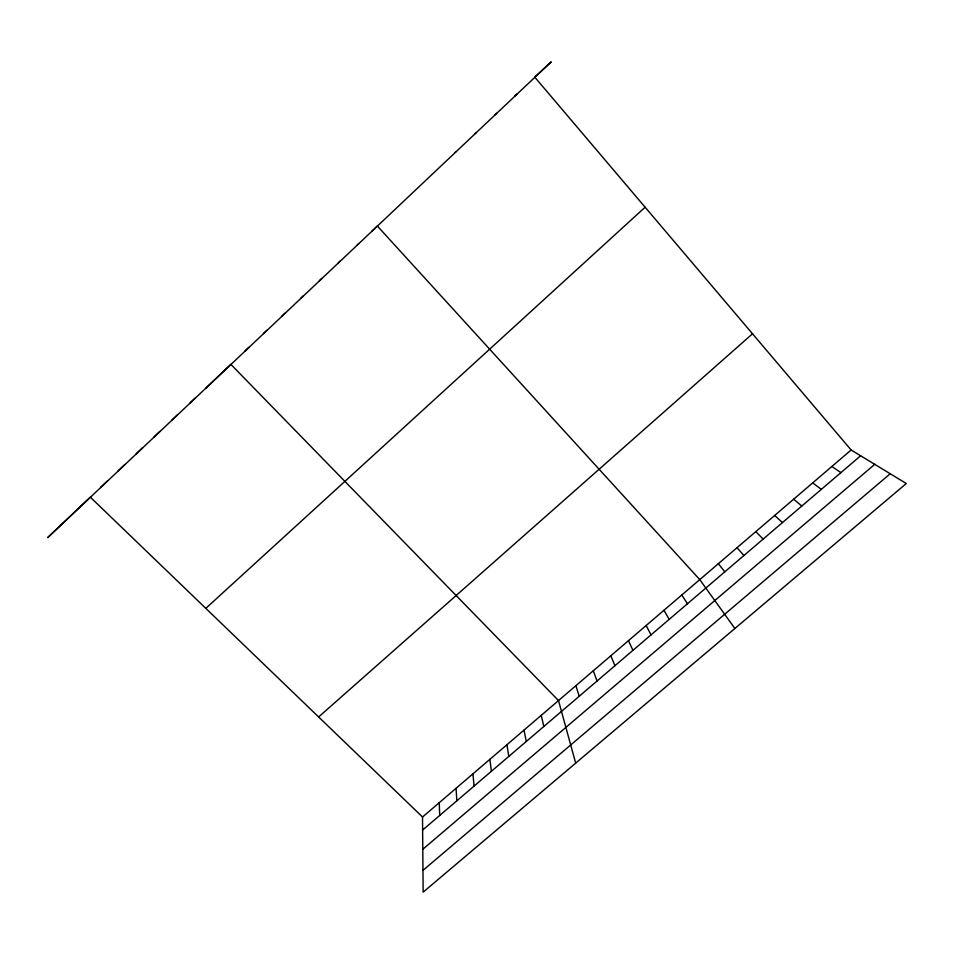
<?xml version="1.0" encoding="UTF-8"?>
<svg xmlns="http://www.w3.org/2000/svg" width="954" height="954" viewBox="0 0 954 954"><rect width="100%" height="100%" fill="white"/><g stroke="black" fill="none" stroke-linecap="round" stroke-linejoin="round"><path stroke-width="1.43" d="M371.833 231.345L377.295 225.955L699.759 579.615L734.878 628.495M357.285 244.904L358.656 243.58M338.312 262.839L340.113 261.098M319.447 280.667L321.665 278.532M282.002 316.048L285.055 313.127M300.665 298.399L303.312 295.871M205.981 388.051L230.844 364.345L558.507 700.57L575.691 763.128M244.951 351.048L248.815 347.363M263.423 333.59L266.882 330.287M100.587 487.458L107.552 480.84M118.308 470.716L124.891 464.455M136.124 453.889L142.325 447.975M154.023 436.968L159.855 431.423M172.018 419.963L177.468 414.787M190.108 402.874L195.165 398.056M514.719 96.115L517.032 93.969M494.756 114.969L496.605 113.276M474.913 133.727L476.273 132.475M205.814 608.366L645.131 207.209M455.177 152.378L456.072 151.567M318.612 716.967L752.515 333.781M422.527 817.006L851.123 450.002L906.3 483.511L423.147 892.145L422.527 817.006L90.296 497.141L47.7 537.603L551.209 61.855L534.777 77.155L851.123 450.002M422.634 830.04L860.639 455.773M422.789 849.287L874.735 464.336M422.968 870.37L890.225 473.744M831.864 466.494L840.939 472.612M812.713 482.891L821.334 489.366M793.645 499.216L801.837 506.025M774.684 515.458L782.435 522.601M755.806 531.616L763.14 539.093M737.025 547.703L743.929 555.502M718.35 563.695L724.837 571.828M681.8 594.986L687.476 603.751M663.936 610.298L669.207 619.349M646.156 625.514L651.033 634.887M628.459 640.671L632.943 650.342M610.846 655.756L614.948 665.713M593.316 670.769L597.037 681.013M575.87 685.699L579.221 696.241M541.228 715.369L543.84 726.483M524.032 730.096L526.274 741.496M506.92 744.752L508.792 756.427M489.879 759.336L491.393 771.297M472.922 773.861L474.078 786.084M456.048 788.314L456.847 800.811M439.245 802.696L439.699 815.467"/></g></svg>
